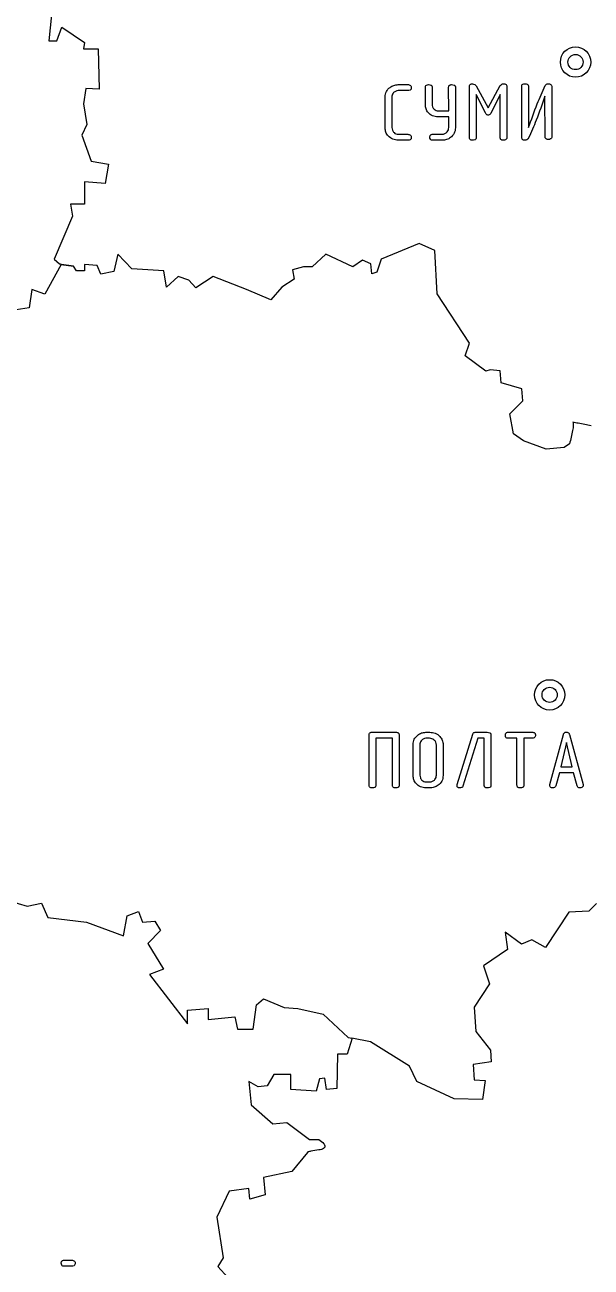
# Model space of a CAD drawing. Header units: millimetres. Extents: x 13 to 580, y 5 to 382.
# Drawn here: x 352.8 to 408.8, y 194.6 to 317.4 of the extents above; entities that cross this region are included whole.
import ezdxf

# ---------------------------------------------------------------- set-up
doc = ezdxf.new("R2010")
doc.units = ezdxf.units.MM

msp = doc.modelspace()

# ---------------------------------------------------------------- linework, layer by layer
at = {"color": 7, "linetype": 'Continuous', "lineweight": 25}
for p, q in [((355.41, 318.35), (355.15, 315.79)), ((355.93, 315.79), (356.42, 317.15)), ((356.42, 317.15), (358.66, 315.63)), ((355.15, 315.79), (355.93, 315.79)), ((358.66, 315.63), (358.56, 315.01)), ((358.56, 315.01), (360.02, 315.01)), ((360.02, 315.01), (360.12, 311.02)), ((358.82, 311.08), (358.56, 309.56)), ((360.12, 311.02), (358.82, 311.08)), ((389.69, 311.46), (390.65, 311.46)), ((390.65, 310.87), (389.69, 310.87)), ((392.38, 309.48), (392.38, 311.2)), ((393.05, 311.2), (393.05, 309.53)), ((394.69, 308.86), (394.68, 311.2)), ((395.35, 311.2), (395.36, 307.19)), ((396.74, 306.23), (396.74, 311.24)), ((397.4, 311.35), (398.59, 309.18)), ((398.59, 309.18), (399.79, 311.38)), ((400.45, 311.24), (400.45, 306.24)), ((401.91, 306.26), (401.91, 311.28)), ((402.58, 311.28), (402.58, 307.21)), ((404.88, 311.25), (404.88, 306.31)), ((358.56, 309.56), (358.92, 307.51)), ((388.4, 307.18), (388.4, 310.24)), ((389.07, 310.2), (389.07, 307.22)), ((398.32, 308.69), (397.4, 310.48)), ((397.4, 310.48), (397.41, 306.23)), ((399.78, 310.48), (398.84, 308.61)), ((399.79, 306.23), (399.78, 310.48)), ((404.22, 306.31), (404.21, 310.31)), ((394.69, 308.27), (393.61, 308.27)), ((393.64, 308.86), (394.69, 308.86)), ((394.69, 307.23), (394.69, 308.27)), ((358.92, 307.51), (358.4, 306.48)), ((358.4, 306.48), (359.34, 303.91)), ((389.69, 306.56), (390.65, 306.56)), ((390.65, 305.96), (389.69, 305.96)), ((393.09, 306.56), (394.02, 306.56)), ((394.05, 305.96), (393.09, 305.96)), ((359.34, 303.91), (361.03, 303.59)), ((361.03, 303.59), (360.71, 301.71)), ((360.71, 301.71), (358.66, 301.87)), ((358.66, 301.87), (358.67, 299.66)), ((358.67, 299.66), (357.3, 299.66)), ((357.3, 299.66), (357.47, 298.46)), ((357.47, 298.46), (355.68, 294.21)), ((361.98, 294.7), (361.56, 293.01)), ((363.34, 293.27), (361.98, 294.7)), ((382.55, 294.71), (381.19, 293.45)), ((385.21, 293.45), (382.55, 294.71)), ((391.76, 295.76), (388, 294.23)), ((393.32, 295.08), (391.76, 295.76)), ((393.55, 290.79), (393.32, 295.08)), ((356.37, 293.69), (354.75, 290.77)), ((355.68, 294.21), (356.2, 293.76)), ((356.2, 293.76), (356.37, 293.69)), ((356.4, 293.69), (356.2, 293.76)), ((356.37, 293.69), (357.57, 293.53)), ((357.57, 293.53), (356.4, 293.69)), ((357.89, 293.08), (357.57, 293.53)), ((359.94, 293.59), (358.67, 293.69)), ((358.67, 293.69), (358.67, 293.08)), ((360.29, 292.75), (359.94, 293.59)), ((380.34, 293.45), (379.24, 293.18)), ((381.19, 293.45), (380.34, 293.45)), ((386.15, 294.13), (385.21, 293.45)), ((387, 293.77), (386.15, 294.13)), ((387.09, 292.77), (387, 293.77)), ((388, 294.23), (387.58, 292.93)), ((358.67, 293.08), (357.89, 293.08)), ((361.56, 293.01), (360.29, 292.75)), ((366.52, 293.08), (363.34, 293.27)), ((366.78, 291.46), (366.52, 293.08)), ((367.95, 292.5), (366.78, 291.46)), ((368.99, 292.14), (367.95, 292.5)), ((369.67, 291.39), (368.99, 292.14)), ((371.39, 292.5), (369.67, 291.39)), ((374.7, 291.23), (371.39, 292.5)), ((379.4, 292.24), (378.2, 291.46)), ((379.24, 293.18), (379.4, 292.24)), ((387.58, 292.93), (387.09, 292.77)), ((353.45, 291.22), (353.19, 289.41)), ((354.75, 290.77), (353.45, 291.22)), ((377.1, 290.2), (374.7, 291.23)), ((378.2, 291.46), (377.1, 290.2)), ((396.73, 285.93), (393.55, 290.79)), ((353.19, 289.41), (351.5, 289.15)), ((396.31, 284.66), (396.73, 285.93)), ((398.36, 283.14), (396.31, 284.66)), ((398.78, 283.3), (398.36, 283.14)), ((399.79, 283.2), (398.78, 283.3)), ((399.88, 282), (399.79, 283.2)), ((401.93, 281.42), (399.88, 282)), ((402.02, 280.22), (401.93, 281.42)), ((400.73, 278.95), (402.02, 280.22)), ((401.09, 276.97), (400.73, 278.95)), ((402.09, 276.29), (401.09, 276.97)), ((404.33, 275.45), (402.09, 276.29)), ((406.12, 275.61), (404.33, 275.45)), ((406.64, 275.97), (406.12, 275.61)), ((386.82, 242.25), (386.81, 247.21)), ((387.08, 247.48), (389.44, 247.48)), ((389.12, 246.89), (387.48, 246.89)), ((387.48, 246.89), (387.48, 242.24)), ((389.12, 242.24), (389.12, 246.89)), ((389.79, 247.22), (389.79, 242.25)), ((392.42, 247.48), (392.81, 247.48)), ((392.8, 246.89), (392.43, 246.89)), ((395.52, 242.33), (397.06, 247.3)), ((397.58, 246.89), (396.1, 242.17)), ((397.31, 247.49), (398.5, 247.49)), ((398.2, 246.89), (397.58, 246.89)), ((398.2, 242.25), (398.2, 246.89)), ((398.87, 247.22), (398.87, 242.25)), ((400.55, 247.49), (402.93, 247.49)), ((401.44, 246.89), (400.55, 246.89)), ((401.44, 242.25), (401.44, 246.89)), ((402.93, 246.9), (402.11, 246.89)), ((402.11, 246.89), (402.11, 242.25)), ((404.7, 242.33), (406.04, 247.26)), ((406.63, 247.26), (407.97, 242.33)), ((391.17, 243.2), (391.17, 246.26)), ((391.84, 246.22), (391.84, 243.25)), ((393.47, 243.25), (393.47, 246.22)), ((394.14, 246.26), (394.14, 243.21)), ((406.33, 246.46), (405.77, 244.07)), ((406.91, 244.07), (406.33, 246.46)), ((405.64, 243.48), (405.28, 242.18)), ((407.03, 243.48), (405.64, 243.48)), ((405.77, 244.07), (406.91, 244.07)), ((407.39, 242.18), (407.03, 243.48)), ((392.81, 241.98), (392.42, 241.98)), ((392.43, 242.58), (392.8, 242.58)), ((351.21, 230.84), (353, 230.29)), ((353, 230.29), (354.42, 230.61)), ((354.42, 230.61), (355.04, 229.19)), ((362.89, 229.35), (364, 229.77)), ((364, 229.77), (364.42, 228.74)), ((406.57, 229.7), (404.26, 226.23)), ((408.55, 229.8), (406.57, 229.7)), ((409.29, 230.58), (408.55, 229.8)), ((355.04, 229.19), (358.87, 228.73)), ((358.87, 228.73), (362.54, 227.37)), ((362.54, 227.37), (362.89, 229.35)), ((364.42, 228.74), (365.62, 228.83)), ((365.62, 228.83), (366.2, 227.89)), ((366.2, 227.89), (364.94, 226.63)), ((401.9, 226.55), (400.27, 227.75)), ((400.27, 227.75), (400.5, 226.03)), ((364.94, 226.63), (366.47, 224.07)), ((400.5, 226.03), (398.13, 224.41)), ((402.9, 226.97), (401.9, 226.55)), ((404.26, 226.23), (402.9, 226.97)), ((366.47, 224.07), (365.1, 223.55)), ((365.1, 223.55), (368.87, 218.68)), ((398.13, 224.41), (398.72, 222.62)), ((398.72, 222.62), (397.19, 220.32)), ((375.68, 220.57), (376.36, 221.15)), ((376.36, 221.15), (378.41, 220.31)), ((368.87, 220.04), (370.91, 220.21)), ((368.87, 218.68), (368.87, 220.04)), ((370.91, 220.21), (370.91, 219.1)), ((375.36, 218.17), (375.68, 220.57)), ((378.41, 220.31), (379.77, 220.21)), ((379.77, 220.21), (382.27, 219.63)), ((397.19, 220.32), (397.36, 217.92)), ((370.91, 219.1), (373.54, 219.37)), ((373.54, 219.37), (373.8, 218.16)), ((382.27, 219.63), (384.74, 217.33)), ((373.8, 218.16), (375.36, 218.17)), ((385.13, 217.26), (384.64, 215.7)), ((384.74, 217.33), (385.13, 217.26)), ((386.94, 216.91), (385.12, 217.25)), ((397.36, 217.92), (398.82, 216.07)), ((390.8, 214.51), (386.94, 216.91)), ((398.82, 216.07), (398.88, 214.93)), ((383.7, 215.7), (383.64, 212.3)), ((384.64, 215.7), (383.7, 215.7)), ((398.88, 214.93), (397.1, 214.67)), ((377.41, 213.66), (376.72, 212.55)), ((379.09, 213.66), (377.41, 213.66)), ((379.09, 212.2), (379.09, 213.66)), ((391.55, 212.98), (390.8, 214.51)), ((397.1, 214.67), (397.2, 213.15)), ((375.85, 212.45), (374.91, 212.97)), ((374.91, 212.97), (375.17, 210.67)), ((376.72, 212.55), (375.85, 212.45)), ((381.92, 213.24), (381.59, 212.04)), ((382.44, 213.3), (381.92, 213.24)), ((382.6, 212.2), (382.44, 213.3)), ((395.22, 211.27), (391.55, 212.98)), ((397.2, 213.15), (398.3, 213.09)), ((398.3, 213.09), (398.04, 211.2)), ((381.59, 212.04), (379.09, 212.2)), ((383.64, 212.3), (382.6, 212.2)), ((398.04, 211.2), (395.22, 211.27)), ((375.17, 210.67), (377.31, 208.79)), ((377.31, 208.79), (378.67, 208.95)), ((378.67, 208.95), (380.91, 207.27)), ((380.91, 207.27), (381.86, 207.27)), ((380.72, 205.97), (379.19, 204.08)), ((379.19, 204.08), (376.37, 203.5)), ((376.37, 203.5), (376.53, 201.78)), ((372.97, 202.14), (371.77, 199.57)), ((374.91, 202.4), (372.97, 202.14)), ((375.01, 201.36), (374.91, 202.4)), ((376.53, 201.78), (375.01, 201.36)), ((371.77, 199.57), (372.38, 195.55)), ((356.64, 195.33), (357.41, 195.33)), ((372.38, 195.55), (371.87, 194.7)), ((357.41, 194.73), (356.64, 194.73)), ((371.87, 194.7), (372.87, 193.6))]:
    msp.add_line(p, q, dxfattribs=at)
for centre, radius in [((407.23, 313.69), 1.5), ((407.23, 313.69), 0.75), ((404.67, 251.18), 1.5), ((404.67, 251.18), 0.75)]:
    msp.add_circle(centre, radius, dxfattribs=at)
for points, knots in [([(388.4, 310.24), (388.42, 310.43), (388.47, 310.8), (388.84, 311.18), (389.25, 311.42), (389.54, 311.45), (389.69, 311.46)], [0, 0, 0, 0, 0.279048, 0.558894, 0.77945, 1, 1, 1, 1]), ([(389.69, 310.87), (389.59, 310.85), (389.4, 310.82), (389.2, 310.64), (389.08, 310.42), (389.07, 310.27), (389.07, 310.2)], [0, 0, 0, 0, 0.279087, 0.559118, 0.77947, 1, 1, 1, 1]), ([(390.65, 311.46), (390.69, 311.46), (390.79, 311.46), (390.92, 311.39), (390.98, 311.28), (390.99, 311.2), (390.99, 311.17)], [0, 0, 0, 0, 0.280874, 0.559656, 0.779196, 1, 1, 1, 1]), ([(390.99, 311.17), (390.99, 311.12), (390.98, 311.02), (390.85, 310.88), (390.72, 310.87), (390.65, 310.87)], [0, 0, 0, 0, 0.281461, 0.560162, 1, 1, 1, 1]), ([(392.38, 311.2), (392.38, 311.24), (392.39, 311.33), (392.5, 311.45), (392.61, 311.46), (392.68, 311.46)], [0, 0, 0, 0, 0.281484, 0.560391, 1, 1, 1, 1]), ([(392.68, 311.46), (392.77, 311.46), (392.88, 311.45), (392.98, 311.38), (393.04, 311.31), (393.04, 311.25), (393.05, 311.2)], [0, 0, 0, 0, 0.49893, 0.62494, 0.750394, 1, 1, 1, 1]), ([(394.68, 311.2), (394.69, 311.25), (394.69, 311.33), (394.78, 311.43), (394.88, 311.46), (394.95, 311.46), (394.98, 311.46)], [0, 0, 0, 0, 0.280279, 0.558158, 0.778952, 1, 1, 1, 1]), ([(394.98, 311.46), (395.07, 311.46), (395.18, 311.45), (395.29, 311.38), (395.34, 311.31), (395.35, 311.24), (395.35, 311.2)], [0, 0, 0, 0, 0.498863, 0.624687, 0.750258, 1, 1, 1, 1]), ([(396.74, 311.24), (396.74, 311.29), (396.74, 311.38), (396.81, 311.49), (396.92, 311.54), (396.99, 311.54), (397.03, 311.54)], [0, 0, 0, 0, 0.280864, 0.558854, 0.779006, 1, 1, 1, 1]), ([(397.03, 311.54), (397.11, 311.53), (397.26, 311.51), (397.36, 311.4), (397.4, 311.35)], [0, 0, 0, 0, 0.5585109, 1, 1, 1, 1]), ([(399.79, 311.38), (399.84, 311.43), (399.92, 311.52), (400.04, 311.54), (400.09, 311.54)], [0, 0, 0, 0, 0.560308, 1, 1, 1, 1]), ([(400.09, 311.54), (400.14, 311.54), (400.24, 311.54), (400.37, 311.48), (400.44, 311.36), (400.45, 311.28), (400.45, 311.24)], [0, 0, 0, 0, 0.280986, 0.560251, 0.779642, 1, 1, 1, 1]), ([(401.91, 311.28), (401.91, 311.32), (401.92, 311.41), (402.02, 311.53), (402.14, 311.54), (402.21, 311.54)], [0, 0, 0, 0, 0.281448, 0.560417, 1, 1, 1, 1]), ([(402.21, 311.54), (402.29, 311.54), (402.41, 311.53), (402.51, 311.46), (402.57, 311.39), (402.57, 311.32), (402.58, 311.28)], [0, 0, 0, 0, 0.498897, 0.624506, 0.750276, 1, 1, 1, 1]), ([(402.58, 307.21), (402.86, 307.99), (403.35, 309.4), (403.95, 310.76), (404.22, 311.36)], [0, 0, 0, 0, 0.559855, 1, 1, 1, 1]), ([(404.22, 311.36), (404.26, 311.42), (404.33, 311.52), (404.46, 311.54), (404.51, 311.54)], [0, 0, 0, 0, 0.5590784, 1, 1, 1, 1]), ([(404.51, 311.54), (404.56, 311.54), (404.66, 311.54), (404.8, 311.48), (404.87, 311.37), (404.88, 311.29), (404.88, 311.25)], [0, 0, 0, 0, 0.281021, 0.56014, 0.77958, 1, 1, 1, 1]), ([(393.61, 308.27), (393.43, 308.29), (393.06, 308.33), (392.67, 308.66), (392.42, 309.06), (392.39, 309.34), (392.38, 309.48)], [0, 0, 0, 0, 0.279634, 0.559379, 0.77964, 1, 1, 1, 1]), ([(393.05, 309.53), (393.06, 309.44), (393.07, 309.25), (393.23, 309.03), (393.43, 308.89), (393.57, 308.87), (393.64, 308.86)], [0, 0, 0, 0, 0.280203, 0.559795, 0.780131, 1, 1, 1, 1]), ([(404.21, 310.31), (403.93, 309.52), (403.44, 308.11), (402.83, 306.75), (402.56, 306.15)], [0, 0, 0, 0, 0.559866, 1, 1, 1, 1]), ([(398.56, 308.45), (398.52, 308.46), (398.46, 308.47), (398.38, 308.57), (398.34, 308.65), (398.32, 308.69)], [0, 0, 0, 0, 0.277495, 0.5595052, 1, 1, 1, 1]), ([(398.84, 308.61), (398.82, 308.58), (398.79, 308.53), (398.69, 308.46), (398.61, 308.46), (398.56, 308.45)], [0, 0, 0, 0, 0.280397, 0.561585, 1, 1, 1, 1]), ([(389.69, 305.96), (389.51, 305.98), (389.14, 306.03), (388.72, 306.35), (388.44, 306.75), (388.41, 307.04), (388.4, 307.18)], [0, 0, 0, 0, 0.279708, 0.559768, 0.779906, 1, 1, 1, 1]), ([(389.07, 307.22), (389.08, 307.13), (389.09, 306.94), (389.26, 306.72), (389.47, 306.58), (389.62, 306.56), (389.69, 306.56)], [0, 0, 0, 0, 0.279981, 0.559513, 0.779906, 1, 1, 1, 1]), ([(394.02, 306.56), (394.11, 306.57), (394.31, 306.59), (394.53, 306.78), (394.67, 306.99), (394.68, 307.15), (394.69, 307.23)], [0, 0, 0, 0, 0.279557, 0.559219, 0.779544, 1, 1, 1, 1]), ([(395.36, 307.19), (395.33, 307), (395.28, 306.63), (394.92, 306.23), (394.49, 306), (394.2, 305.97), (394.05, 305.96)], [0, 0, 0, 0, 0.279103, 0.55899, 0.779326, 1, 1, 1, 1]), ([(390.65, 306.56), (390.7, 306.55), (390.79, 306.55), (390.92, 306.49), (390.98, 306.37), (390.99, 306.3), (390.99, 306.26)], [0, 0, 0, 0, 0.280874, 0.559656, 0.779196, 1, 1, 1, 1]), ([(390.99, 306.26), (390.99, 306.21), (390.98, 306.11), (390.86, 305.98), (390.73, 305.97), (390.65, 305.96)], [0, 0, 0, 0, 0.281461, 0.560162, 1, 1, 1, 1]), ([(392.83, 306.26), (392.83, 306.3), (392.83, 306.39), (392.89, 306.5), (392.99, 306.55), (393.06, 306.56), (393.09, 306.56)], [0, 0, 0, 0, 0.280947, 0.55964, 0.779372, 1, 1, 1, 1]), ([(393.09, 305.96), (393.05, 305.97), (392.97, 305.97), (392.84, 306.08), (392.83, 306.19), (392.83, 306.26)], [0, 0, 0, 0, 0.281541, 0.560316, 1, 1, 1, 1]), ([(397.04, 305.97), (396.99, 305.97), (396.91, 305.97), (396.8, 306.03), (396.74, 306.13), (396.74, 306.2), (396.74, 306.23)], [0, 0, 0, 0, 0.281082, 0.559589, 0.779229, 1, 1, 1, 1]), ([(397.41, 306.23), (397.4, 306.2), (397.4, 306.14), (397.35, 306.05), (397.22, 305.97), (397.11, 305.97), (397.04, 305.97)], [0, 0, 0, 0, 0.187044, 0.373356, 0.560359, 1, 1, 1, 1]), ([(400.08, 305.97), (400.04, 305.97), (399.95, 305.97), (399.85, 306.03), (399.79, 306.13), (399.79, 306.2), (399.79, 306.23)], [0, 0, 0, 0, 0.281082, 0.559589, 0.779229, 1, 1, 1, 1]), ([(400.45, 306.24), (400.45, 306.2), (400.45, 306.14), (400.39, 306.05), (400.27, 305.98), (400.16, 305.97), (400.08, 305.97)], [0, 0, 0, 0, 0.187044, 0.373356, 0.560359, 1, 1, 1, 1]), ([(402.21, 305.97), (402.16, 305.97), (402.07, 305.98), (401.96, 306.05), (401.92, 306.16), (401.91, 306.23), (401.91, 306.26)], [0, 0, 0, 0, 0.280651, 0.558693, 0.778951, 1, 1, 1, 1]), ([(402.56, 306.15), (402.54, 306.12), (402.5, 306.05), (402.37, 305.98), (402.27, 305.97), (402.21, 305.97)], [0, 0, 0, 0, 0.279875, 0.560613, 1, 1, 1, 1]), ([(404.51, 306.04), (404.47, 306.05), (404.39, 306.05), (404.28, 306.11), (404.22, 306.21), (404.22, 306.27), (404.22, 306.31)], [0, 0, 0, 0, 0.2810213, 0.5596552, 0.7793559, 1, 1, 1, 1]), ([(404.88, 306.31), (404.88, 306.27), (404.87, 306.2), (404.82, 306.13), (404.71, 306.05), (404.6, 306.05), (404.51, 306.04)], [0, 0, 0, 0, 0.249747, 0.375396, 0.501139, 1, 1, 1, 1]), ([(406.97, 278.12), (406.98, 278.1), (407, 278.05), (407.01, 277.94), (407.01, 277.69), (406.9, 277.01), (406.75, 276.41), (406.64, 275.97)], [0, 0, 0, 0, 0.030609, 0.070907, 0.155866, 0.377021, 1, 1, 1, 1]), ([(408.78, 277.76), (408.35, 277.84), (407.75, 277.95), (407.15, 278.08), (406.97, 278.12)], [0, 0, 0, 0, 0.704045, 1, 1, 1, 1]), ([(386.81, 247.21), (386.81, 247.26), (386.82, 247.34), (386.89, 247.44), (386.99, 247.48), (387.05, 247.48), (387.08, 247.48)], [0, 0, 0, 0, 0.280738, 0.558504, 0.778751, 1, 1, 1, 1]), ([(389.44, 247.48), (389.49, 247.48), (389.58, 247.48), (389.7, 247.43), (389.78, 247.33), (389.78, 247.25), (389.79, 247.22)], [0, 0, 0, 0, 0.28119, 0.560589, 0.779767, 1, 1, 1, 1]), ([(391.17, 246.26), (391.19, 246.44), (391.24, 246.81), (391.58, 247.2), (391.99, 247.45), (392.28, 247.47), (392.42, 247.48)], [0, 0, 0, 0, 0.279422, 0.559202, 0.779537, 1, 1, 1, 1]), ([(392.43, 246.89), (392.34, 246.87), (392.15, 246.84), (391.96, 246.65), (391.85, 246.44), (391.84, 246.29), (391.84, 246.22)], [0, 0, 0, 0, 0.278576, 0.558776, 0.779258, 1, 1, 1, 1]), ([(393.47, 246.22), (393.46, 246.32), (393.44, 246.52), (393.25, 246.73), (393.03, 246.87), (392.88, 246.88), (392.8, 246.89)], [0, 0, 0, 0, 0.279536, 0.559301, 0.779565, 1, 1, 1, 1]), ([(392.81, 247.48), (393, 247.47), (393.38, 247.43), (393.81, 247.11), (394.09, 246.71), (394.12, 246.41), (394.14, 246.26)], [0, 0, 0, 0, 0.280058, 0.559753, 0.780026, 1, 1, 1, 1]), ([(397.06, 247.3), (397.07, 247.33), (397.09, 247.39), (397.18, 247.47), (397.26, 247.48), (397.31, 247.49)], [0, 0, 0, 0, 0.2809843, 0.5616931, 1, 1, 1, 1]), ([(398.5, 247.49), (398.58, 247.48), (398.7, 247.48), (398.8, 247.4), (398.86, 247.33), (398.86, 247.27), (398.87, 247.22)], [0, 0, 0, 0, 0.498863, 0.624687, 0.750258, 1, 1, 1, 1]), ([(400.29, 247.19), (400.29, 247.23), (400.29, 247.32), (400.35, 247.43), (400.45, 247.48), (400.52, 247.49), (400.55, 247.49)], [0, 0, 0, 0, 0.281082, 0.559589, 0.779229, 1, 1, 1, 1]), ([(400.55, 246.89), (400.51, 246.9), (400.42, 246.9), (400.33, 246.98), (400.29, 247.09), (400.29, 247.16), (400.29, 247.19)], [0, 0, 0, 0, 0.280325, 0.558434, 0.778751, 1, 1, 1, 1]), ([(402.93, 247.49), (402.97, 247.49), (403.07, 247.48), (403.2, 247.42), (403.26, 247.31), (403.26, 247.23), (403.27, 247.19)], [0, 0, 0, 0, 0.280904, 0.559553, 0.779124, 1, 1, 1, 1]), ([(403.27, 247.19), (403.26, 247.14), (403.26, 247.05), (403.13, 246.91), (403, 246.9), (402.93, 246.9)], [0, 0, 0, 0, 0.281394, 0.560261, 1, 1, 1, 1]), ([(406.04, 247.26), (406.05, 247.3), (406.07, 247.36), (406.13, 247.44), (406.22, 247.49), (406.27, 247.49), (406.3, 247.49)], [0, 0, 0, 0, 0.28016, 0.559878, 0.779544, 1, 1, 1, 1]), ([(406.3, 247.49), (406.34, 247.49), (406.42, 247.49), (406.52, 247.44), (406.6, 247.36), (406.62, 247.29), (406.63, 247.26)], [0, 0, 0, 0, 0.2802987, 0.5597282, 0.7796202, 1, 1, 1, 1]), ([(392.42, 241.98), (392.24, 242), (391.87, 242.05), (391.47, 242.37), (391.21, 242.77), (391.18, 243.06), (391.17, 243.2)], [0, 0, 0, 0, 0.27966, 0.559437, 0.77969, 1, 1, 1, 1]), ([(391.84, 243.25), (391.85, 243.15), (391.86, 242.97), (392.02, 242.75), (392.21, 242.61), (392.36, 242.59), (392.43, 242.58)], [0, 0, 0, 0, 0.280187, 0.559745, 0.780167, 1, 1, 1, 1]), ([(392.8, 242.58), (392.9, 242.59), (393.1, 242.61), (393.32, 242.8), (393.45, 243.01), (393.47, 243.17), (393.47, 243.25)], [0, 0, 0, 0, 0.279558, 0.55924, 0.779562, 1, 1, 1, 1]), ([(394.14, 243.21), (394.12, 243.02), (394.06, 242.64), (393.69, 242.25), (393.26, 242.02), (392.96, 241.99), (392.81, 241.98)], [0, 0, 0, 0, 0.278912, 0.558842, 0.779269, 1, 1, 1, 1]), ([(387.11, 241.98), (387.07, 241.98), (386.98, 241.99), (386.87, 242.04), (386.82, 242.15), (386.82, 242.21), (386.82, 242.25)], [0, 0, 0, 0, 0.281031, 0.559677, 0.779386, 1, 1, 1, 1]), ([(387.48, 242.24), (387.48, 242.2), (387.47, 242.13), (387.42, 242.06), (387.31, 241.99), (387.2, 241.99), (387.11, 241.98)], [0, 0, 0, 0, 0.249711, 0.375218, 0.501119, 1, 1, 1, 1]), ([(389.42, 241.98), (389.37, 241.98), (389.29, 241.99), (389.18, 242.05), (389.12, 242.14), (389.12, 242.21), (389.12, 242.24)], [0, 0, 0, 0, 0.281048, 0.559888, 0.779367, 1, 1, 1, 1]), ([(389.79, 242.25), (389.78, 242.2), (389.78, 242.14), (389.72, 242.07), (389.62, 241.99), (389.51, 241.99), (389.42, 241.98)], [0, 0, 0, 0, 0.249742, 0.375313, 0.501137, 1, 1, 1, 1]), ([(395.51, 242.25), (395.51, 242.26), (395.51, 242.29), (395.52, 242.32), (395.52, 242.33)], [0, 0, 0, 0, 0.559827, 1, 1, 1, 1]), ([(395.78, 241.99), (395.74, 241.99), (395.66, 241.99), (395.56, 242.05), (395.51, 242.15), (395.51, 242.21), (395.51, 242.25)], [0, 0, 0, 0, 0.280843, 0.559165, 0.779213, 1, 1, 1, 1]), ([(396.1, 242.17), (396.09, 242.14), (396.06, 242.07), (395.94, 241.99), (395.84, 241.99), (395.78, 241.99)], [0, 0, 0, 0, 0.279719, 0.560454, 1, 1, 1, 1]), ([(398.5, 241.99), (398.46, 241.99), (398.37, 241.99), (398.26, 242.05), (398.21, 242.15), (398.2, 242.22), (398.2, 242.25)], [0, 0, 0, 0, 0.281048, 0.559888, 0.779367, 1, 1, 1, 1]), ([(398.87, 242.25), (398.87, 242.21), (398.86, 242.14), (398.81, 242.07), (398.7, 242), (398.59, 241.99), (398.5, 241.99)], [0, 0, 0, 0, 0.249742, 0.375313, 0.501137, 1, 1, 1, 1]), ([(401.74, 241.99), (401.7, 241.99), (401.61, 241.99), (401.5, 242.05), (401.45, 242.15), (401.44, 242.22), (401.44, 242.25)], [0, 0, 0, 0, 0.281048, 0.559888, 0.779367, 1, 1, 1, 1]), ([(402.11, 242.25), (402.11, 242.21), (402.1, 242.14), (402.05, 242.07), (401.94, 242), (401.83, 241.99), (401.74, 241.99)], [0, 0, 0, 0, 0.249711, 0.375218, 0.501119, 1, 1, 1, 1]), ([(404.69, 242.25), (404.69, 242.26), (404.69, 242.29), (404.7, 242.31), (404.7, 242.33)], [0, 0, 0, 0, 0.559751, 1, 1, 1, 1]), ([(404.96, 241.99), (404.92, 241.99), (404.84, 242), (404.74, 242.06), (404.69, 242.15), (404.69, 242.22), (404.69, 242.25)], [0, 0, 0, 0, 0.280673, 0.558883, 0.778996, 1, 1, 1, 1]), ([(405.28, 242.18), (405.27, 242.15), (405.24, 242.08), (405.12, 242), (405.02, 241.99), (404.96, 241.99)], [0, 0, 0, 0, 0.279596, 0.559257, 1, 1, 1, 1]), ([(407.64, 241.99), (407.61, 241.99), (407.55, 242), (407.44, 242.06), (407.41, 242.14), (407.39, 242.18)], [0, 0, 0, 0, 0.281133, 0.562229, 1, 1, 1, 1]), ([(407.99, 242.25), (407.99, 242.22), (407.98, 242.16), (407.93, 242.08), (407.82, 242), (407.72, 242), (407.64, 241.99)], [0, 0, 0, 0, 0.187163, 0.373741, 0.560675, 1, 1, 1, 1]), ([(407.97, 242.33), (407.98, 242.31), (407.98, 242.29), (407.99, 242.26), (407.99, 242.25)], [0, 0, 0, 0, 0.5599418, 1, 1, 1, 1]), ([(381.86, 206.23), (381.59, 206.19), (381.23, 206.13), (380.85, 206.06), (380.74, 206.01), (380.73, 206), (380.72, 205.99), (380.72, 205.98), (380.72, 205.97), (380.72, 205.97), (380.72, 205.97)], [0, 0, 0, 0, 0.668903, 0.933553, 0.958718, 0.976665, 0.983369, 0.989033, 0.994313, 1, 1, 1, 1]), ([(381.86, 207.27), (382.03, 207.13), (382.23, 206.98), (382.39, 206.75), (382.43, 206.66), (382.44, 206.58), (382.43, 206.5), (382.38, 206.42), (382.27, 206.33), (382.09, 206.27), (381.94, 206.24), (381.86, 206.23)], [0, 0, 0, 0, 0.387219, 0.45318, 0.508709, 0.55603, 0.598672, 0.656208, 0.724423, 0.843013, 1, 1, 1, 1]), ([(356.37, 195.03), (356.38, 195.08), (356.38, 195.16), (356.44, 195.27), (356.54, 195.32), (356.61, 195.33), (356.64, 195.33)], [0, 0, 0, 0, 0.280978, 0.559401, 0.779353, 1, 1, 1, 1]), ([(357.41, 195.33), (357.46, 195.33), (357.56, 195.32), (357.68, 195.26), (357.75, 195.15), (357.75, 195.07), (357.76, 195.03)], [0, 0, 0, 0, 0.280824, 0.559697, 0.779298, 1, 1, 1, 1]), ([(356.64, 194.73), (356.6, 194.74), (356.51, 194.74), (356.39, 194.85), (356.38, 194.96), (356.37, 195.03)], [0, 0, 0, 0, 0.281571, 0.560345, 1, 1, 1, 1]), ([(357.76, 195.03), (357.75, 194.98), (357.75, 194.89), (357.62, 194.75), (357.49, 194.74), (357.41, 194.73)], [0, 0, 0, 0, 0.281476, 0.560468, 1, 1, 1, 1])]:
    msp.add_open_spline(points, degree=3, knots=knots, dxfattribs=at)

doc.saveas('drawing.dxf')
